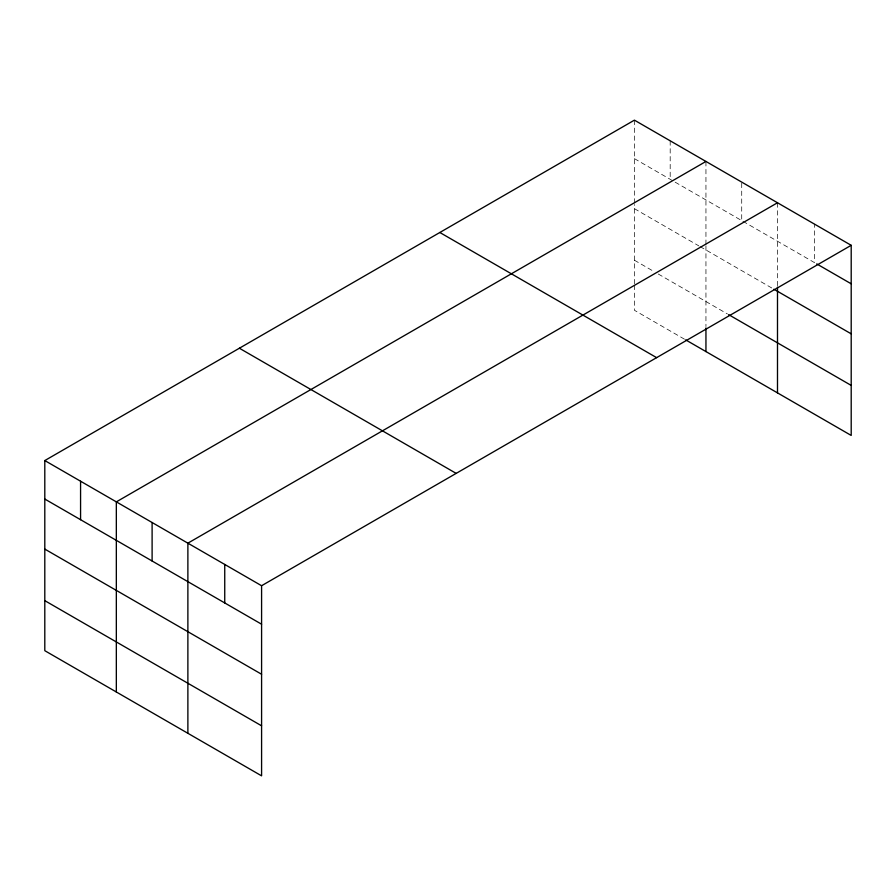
<?xml version="1.0" encoding="UTF-8"?>
<svg xmlns="http://www.w3.org/2000/svg" width="896" height="896" viewBox="0 0 896 896"><rect width="100%" height="100%" fill="white"/><g stroke="black" fill="none" stroke-linecap="round" stroke-linejoin="round"><path stroke-width="0.67" stroke-dasharray="4.48 3.36" d="M634.413 283.864L634.413 204.512M634.413 203.123L634.413 120.154M705.947 245.818L705.947 326.558M705.947 244.429L705.947 161.459M777.493 285.723L777.493 202.765M634.413 158.648L741.72 220.595L741.72 182.112M742.918 221.29L814.341 262.528L814.341 224.034M634.413 208.678L698.802 245.851M699.989 246.546L772.722 288.534M634.413 260.232L653.486 271.253M658.258 274.008L727.418 313.936M684.488 339.192L634.413 310.274L634.413 285.253M670.186 140.806L670.186 179.301"/><path stroke-width="1.34" d="M851.2 245.314L634.413 120.154L44.8 460.566L44.8 650.686L261.587 775.846L261.587 585.726L851.2 245.314L851.2 435.434L685.686 339.875M777.493 287.123L777.493 392.885M705.947 161.459L116.334 501.872L116.334 691.992M777.493 202.765L187.88 543.166L187.88 733.286M816.726 263.906L851.2 283.808M773.92 289.229L851.2 333.838M728.605 314.619L851.2 385.403M439.835 232.49L656.622 357.65M239.378 348.23L456.165 473.39M44.8 460.566L261.587 585.726M44.8 499.05L261.587 624.21M44.8 549.091L261.587 674.251M44.8 600.645L261.587 725.805M705.947 327.947L705.947 351.579M224.739 564.446L224.739 602.941M152.107 522.514L152.107 561.008M80.573 481.219L80.573 519.702"/></g></svg>
